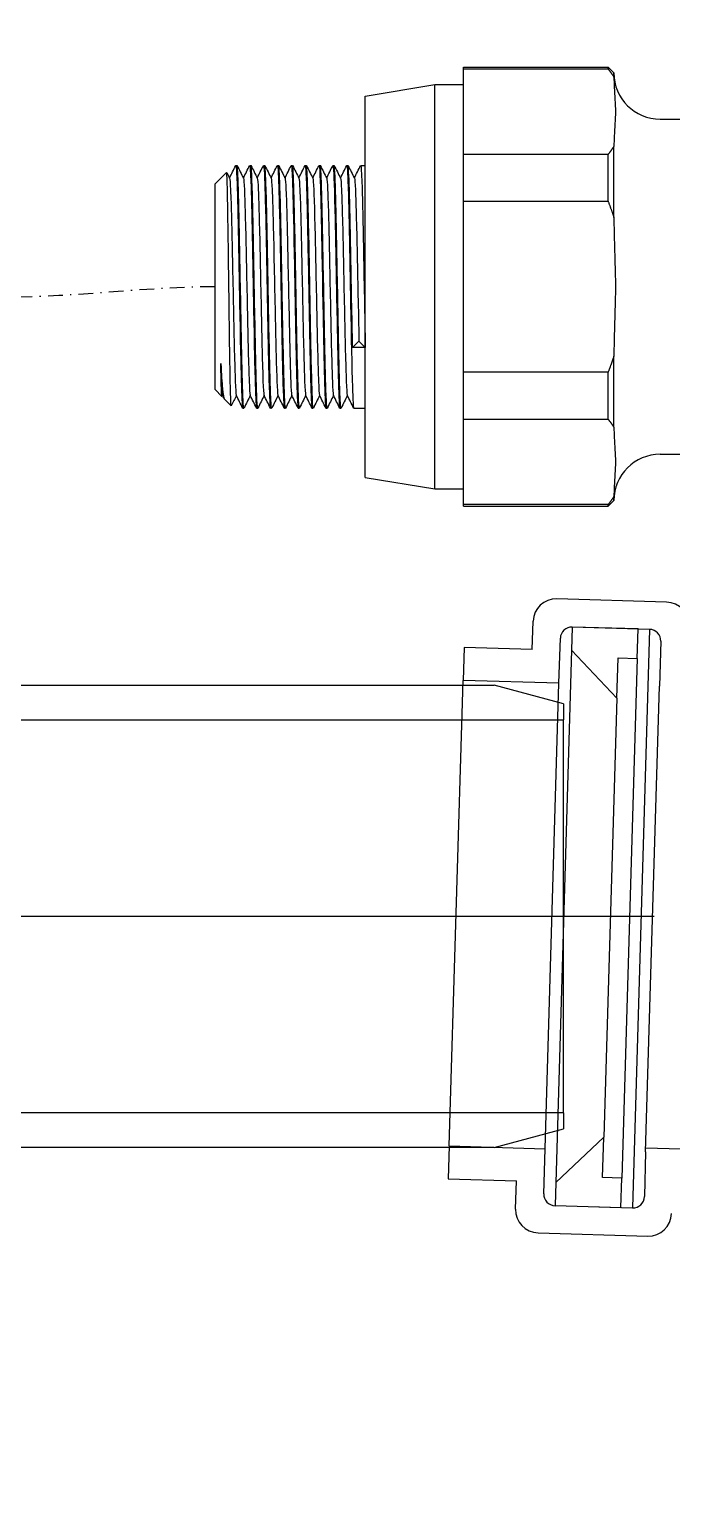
# Model space of a CAD drawing. Header units: millimetres. Extents: x 1656 to 13639, y -9236 to 5710.
# Drawn here: x 3517.6 to 3573.2, y 1864.4 to 1991.5 of the extents above; entities that cross this region are included whole.
import ezdxf

# ---------------------------------------------------------------- set-up
doc = ezdxf.new("R2010")
doc.units = ezdxf.units.MM
doc.linetypes.add('DASHDOT', pattern=[25.4, 12.7, -6.35, 0, -6.35])
doc.layers.add('01 Черновое', color=254, linetype='Continuous')

msp = doc.modelspace()

# ---------------------------------------------------------------- hatches: boundary and pattern name
at = {"layer": '01 Черновое'}
h = msp.add_hatch(dxfattribs=at)
h.set_pattern_fill('ANSI36', color=256, scale=10)
h.set_pattern_definition([(45, (0, -8355.456), (16.83798, 61.73926), [79.375, -15.875, 0, -15.875])])
edge = h.paths.add_edge_path()
edge.add_spline(control_points=[(3002.68, 2460.11), (2986.07, 2461.13), (2946.45, 2459.98), (2919.77, 2489.61), (2904.62, 2506.43)], knot_values=[86.525516, 86.525516, 86.525516, 86.525516, 135.316812, 199.377856, 199.377856, 199.377856, 199.377856], degree=3, periodic=0)
edge.add_spline(control_points=[(2904.62, 2506.43), (2940.7, 2291.99), (2989.33, 2002.9), (2880.48, 1661.37), (2924.5, 1536.72), (2943.1, 1484.06)], knot_values=[0, 0, 0, 0, 643.053043, 866.933826, 1030.723237, 1030.723237, 1030.723237, 1030.723237], degree=3, periodic=0)
edge.add_spline(control_points=[(2943.1, 1484.06), (3125.3, 1506.76), (3433.1, 1545.1), (3804.5, 1469.78), (3992.24, 1498.27), (4055.24, 1509.3)], knot_values=[0, 0, 0, 0, 547.61616, 925.111178, 1115.896728, 1115.896728, 1115.896728, 1115.896728], degree=3, periodic=0)
edge.add_spline(control_points=[(4055.24, 1509.3), (4057.4, 1522.17), (4059.57, 1535.05), (4061.74, 1547.93), (4061.74, 1547.93), (4061.74, 1547.93), (4061.74, 1547.93)], knot_values=[667.946114, 667.946114, 667.946114, 667.946114, 706.968447, 706.968447, 706.968447, 706.971819, 706.971819, 706.971819, 706.971819], degree=3, periodic=0)
edge.add_line((4061.74, 1547.93), (3002.68, 1547.93))
edge.add_line((3002.68, 1547.93), (3002.68, 2460.11))

# ---------------------------------------------------------------- linework, layer by layer
for p, q in [((3555.18, 1988.11), (3555.18, 1988.26)), ((3555.18, 1988.26), (3567.68, 1988.26)), ((3555.18, 1988.11), (3567.68, 1988.11)), ((3555.18, 1984.41), (3555.18, 1988.11)), ((3567.68, 1988.11), (3567.68, 1988.26)), ((3568.18, 1987.76), (3567.68, 1988.26)), ((3568.18, 1987.41), (3568.18, 1987.76)), ((3546.68, 1985.76), (3552.68, 1986.76)), ((3552.68, 1951.76), (3552.68, 1986.76)), ((3552.68, 1986.76), (3555.18, 1986.76)), ((3546.68, 1952.76), (3546.68, 1985.76)), ((3555.18, 1980.71), (3555.18, 1984.41)), ((3572.18, 1983.76), (3581.68, 1983.76)), ((3568.18, 1975.26), (3568.18, 1981.41)), ((3567.68, 1980.71), (3555.18, 1980.71)), ((3555.18, 1976.66), (3555.18, 1980.71)), ((3567.68, 1976.66), (3567.68, 1980.71)), ((3533.68, 1978.16), (3534.68, 1979.16)), ((3535.48, 1979.76), (3535.58, 1979.76)), ((3536.68, 1979.76), (3536.78, 1979.76)), ((3537.88, 1979.76), (3537.98, 1979.76)), ((3539.08, 1979.76), (3539.18, 1979.76)), ((3540.28, 1979.76), (3540.38, 1979.76)), ((3541.48, 1979.76), (3541.58, 1979.76)), ((3542.68, 1979.76), (3542.78, 1979.76)), ((3543.88, 1979.76), (3543.98, 1979.76)), ((3545.08, 1979.76), (3545.18, 1979.76)), ((3546.28, 1979.76), (3546.68, 1979.76)), ((3533.68, 1960.36), (3533.68, 1978.16)), ((3555.18, 1976.66), (3567.68, 1976.66)), ((3555.18, 1969.26), (3555.18, 1976.66)), ((3555.18, 1961.86), (3555.18, 1969.26)), ((3545.58, 1964.01), (3546.13, 1964.56)), ((3546.68, 1964.01), (3545.58, 1964.01)), ((3546.13, 1964.56), (3546.68, 1964.01)), ((3568.18, 1957.1), (3568.18, 1963.26)), ((3567.68, 1961.86), (3555.18, 1961.86)), ((3555.18, 1957.8), (3555.18, 1961.86)), ((3567.68, 1957.8), (3567.68, 1961.86)), ((3533.68, 1960.36), (3534.28, 1959.76)), ((3534.33, 1959.85), (3534.29, 1959.76)), ((3534.48, 1959.56), (3535.08, 1958.96)), ((3536.08, 1958.76), (3536.18, 1958.76)), ((3537.28, 1958.76), (3537.38, 1958.76)), ((3538.48, 1958.76), (3538.58, 1958.76)), ((3539.68, 1958.76), (3539.78, 1958.76)), ((3540.88, 1958.76), (3540.98, 1958.76)), ((3542.08, 1958.76), (3542.18, 1958.76)), ((3543.28, 1958.76), (3543.38, 1958.76)), ((3544.48, 1958.76), (3544.58, 1958.76)), ((3545.68, 1958.76), (3546.68, 1958.76)), ((3555.18, 1957.8), (3567.68, 1957.8)), ((3555.18, 1954.1), (3555.18, 1957.8)), ((3572.18, 1954.76), (3581.68, 1954.76)), ((3555.18, 1950.4), (3555.18, 1954.1)), ((3546.68, 1952.76), (3552.68, 1951.76)), ((3552.68, 1951.76), (3555.18, 1951.76)), ((3568.18, 1950.76), (3567.68, 1950.26)), ((3568.18, 1950.76), (3568.18, 1951.1)), ((3567.68, 1950.4), (3555.18, 1950.4)), ((3555.18, 1950.26), (3555.18, 1950.4)), ((3555.18, 1950.26), (3567.68, 1950.26)), ((3567.68, 1950.26), (3567.68, 1950.4)), ((3572.74, 1941.97), (3563.25, 1942.25)), ((3572.74, 1941.97), (3563.25, 1942.25)), ((3561.12, 1937.86), (3561.19, 1940.31)), ((3561.12, 1937.86), (3561.19, 1940.31)), ((3564.58, 1939.81), (3564.52, 1937.81)), ((3564.58, 1939.81), (3564.52, 1937.81)), ((3571.27, 1939.61), (3564.58, 1939.81)), ((3570.27, 1939.64), (3564.58, 1939.81)), ((3571.27, 1939.61), (3564.58, 1939.81)), ((3570.27, 1939.64), (3564.58, 1939.81)), ((3571.27, 1939.61), (3569.79, 1889.54)), ((3571.27, 1939.61), (3569.79, 1889.54)), ((3570.2, 1937.1), (3570.27, 1939.64)), ((3570.2, 1937.1), (3570.27, 1939.64)), ((3555.22, 1938.04), (3555.14, 1935.19)), ((3555.22, 1938.04), (3555.14, 1935.19)), ((3561.12, 1937.86), (3555.22, 1938.04)), ((3561.12, 1937.86), (3555.22, 1938.04)), ((3563.43, 1934.94), (3563.55, 1938.84)), ((3563.43, 1934.94), (3563.55, 1938.84)), ((3572.24, 1938.59), (3572.13, 1934.69)), ((3572.24, 1938.59), (3572.13, 1934.69)), ((3564.52, 1937.81), (3563.15, 1891.73)), ((3564.52, 1937.81), (3563.15, 1891.73)), ((3568.45, 1933.65), (3564.52, 1937.81)), ((3568.45, 1933.65), (3564.52, 1937.81)), ((3568.45, 1933.65), (3568.55, 1937.14)), ((3568.45, 1933.65), (3568.55, 1937.14)), ((3568.55, 1937.14), (3570.2, 1937.1)), ((3568.55, 1937.14), (3570.2, 1937.1)), ((3570.2, 1937.1), (3568.86, 1892.12)), ((3570.2, 1937.1), (3568.86, 1892.12)), ((3516.12, 1934.77), (3557.83, 1934.77)), ((3516.12, 1934.77), (3557.83, 1934.77)), ((3553.94, 1894.91), (3555.14, 1935.19)), ((3553.94, 1894.91), (3555.14, 1935.19)), ((3563.43, 1934.94), (3555.14, 1935.19)), ((3563.43, 1934.94), (3555.14, 1935.19)), ((3563.83, 1933.17), (3557.83, 1934.77)), ((3563.83, 1933.17), (3557.83, 1934.77)), ((3562.24, 1894.66), (3563.43, 1934.94)), ((3562.24, 1894.66), (3563.43, 1934.94)), ((3570.93, 1894.4), (3572.13, 1934.69)), ((3570.93, 1894.4), (3572.13, 1934.69)), ((3563.83, 1933.17), (3563.83, 1931.77)), ((3563.83, 1933.17), (3563.83, 1931.77)), ((3568.45, 1933.65), (3567.32, 1895.66)), ((3568.45, 1933.65), (3567.32, 1895.66)), ((3514.88, 1931.77), (3563.83, 1931.77)), ((3514.88, 1931.77), (3563.83, 1931.77)), ((3563.83, 1897.77), (3563.83, 1931.77)), ((3563.83, 1897.77), (3563.83, 1931.77)), ((3571.68, 1914.77), (3500.36, 1914.77)), ((3563.83, 1897.77), (3516.12, 1897.77)), ((3563.83, 1897.77), (3516.12, 1897.77)), ((3563.83, 1897.77), (3563.83, 1896.38)), ((3563.83, 1897.77), (3563.83, 1896.38)), ((3557.83, 1894.77), (3563.83, 1896.38)), ((3557.83, 1894.77), (3563.83, 1896.38)), ((3557.83, 1894.77), (3516.12, 1894.77)), ((3557.83, 1894.77), (3516.12, 1894.77)), ((3553.94, 1894.91), (3553.86, 1892.06)), ((3553.94, 1894.91), (3553.86, 1892.06)), ((3553.94, 1894.91), (3562.24, 1894.66)), ((3553.94, 1894.91), (3562.24, 1894.66)), ((3562.12, 1890.76), (3562.24, 1894.66)), ((3562.12, 1890.76), (3562.24, 1894.66)), ((3563.15, 1891.73), (3567.32, 1895.66)), ((3563.15, 1891.73), (3567.32, 1895.66)), ((3567.21, 1892.16), (3567.32, 1895.66)), ((3567.21, 1892.16), (3567.32, 1895.66)), ((3838.33, 1886.69), (3570.94, 1894.71)), ((3838.33, 1886.69), (3570.94, 1894.71)), ((3570.93, 1894.4), (3570.82, 1890.51)), ((3570.93, 1894.4), (3570.82, 1890.51)), ((3568.86, 1892.12), (3567.21, 1892.16)), ((3568.86, 1892.12), (3567.21, 1892.16)), ((3568.79, 1889.57), (3568.86, 1892.12)), ((3568.79, 1889.57), (3568.86, 1892.12)), ((3553.86, 1892.06), (3559.75, 1891.89)), ((3553.86, 1892.06), (3559.75, 1891.89)), ((3559.68, 1889.44), (3559.75, 1891.89)), ((3559.68, 1889.44), (3559.75, 1891.89)), ((3563.15, 1891.73), (3563.09, 1889.74)), ((3563.15, 1891.73), (3563.09, 1889.74)), ((3563.09, 1889.74), (3568.79, 1889.57)), ((3563.09, 1889.74), (3569.79, 1889.54)), ((3563.09, 1889.74), (3568.79, 1889.57)), ((3563.09, 1889.74), (3569.79, 1889.54)), ((3561.62, 1887.38), (3571.12, 1887.1)), ((3561.62, 1887.38), (3571.12, 1887.1))]:
    msp.add_line(p, q, dxfattribs=at)
for centre, radius, start, end in [((3572.18, 1987.76), 4, 180, 270), ((3572.18, 1950.76), 4, 90, 180), ((3563.19, 1940.25), 2, 88.3, 178.3), ((3563.19, 1940.25), 2, 88.3, 178.3), ((3572.68, 1939.97), 2, 358.3, 88.3), ((3572.68, 1939.97), 2, 358.3, 88.3), ((3564.55, 1938.81), 1, 88.3, 178.3), ((3564.55, 1938.81), 1, 88.3, 178.3), ((3571.24, 1938.61), 1, 358.3, 88.3), ((3571.24, 1938.61), 1, 358.3, 88.3), ((3563.12, 1890.73), 1, 178.3, 268.3), ((3563.12, 1890.73), 1, 178.3, 268.3), ((3569.82, 1890.54), 1, 268.3, 358.3), ((3569.82, 1890.54), 1, 268.3, 358.3), ((3561.68, 1889.38), 2, 178.3, 268.3), ((3561.68, 1889.38), 2, 178.3, 268.3), ((3571.17, 1889.1), 2, 268.3, 358.3), ((3571.17, 1889.1), 2, 268.3, 358.3)]:
    msp.add_arc(centre, radius, start, end, dxfattribs=at)
at = {"layer": '01 Черновое', "linetype": 'DASHDOT', "ltscale": 0.1, "start_tangent": (-1, 0), "end_tangent": (0, 1)}
msp.add_spline([(3533.68, 1969.26), (3507.79, 1969.26), (3492.5, 2034.64), (3500.12, 2131.04), (3505.69, 2234.54)], degree=3, dxfattribs=at)
at = {"layer": '01 Черновое'}
for points in [[(3567.68, 1988.11), (3567.96, 1987.76), (3568.18, 1987.41)], [(3568.18, 1981.41), (3567.96, 1981.07), (3567.68, 1980.71)], [(3567.68, 1976.66), (3567.96, 1975.95), (3568.18, 1975.26)], [(3568.18, 1963.26), (3567.96, 1962.57), (3567.68, 1961.86)], [(3567.68, 1957.8), (3567.96, 1957.45), (3568.18, 1957.1)], [(3568.18, 1951.1), (3567.96, 1950.76), (3567.68, 1950.4)]]:
    msp.add_rational_spline(points, [1, 1.00069694427, 1], degree=2, dxfattribs=at)
for points, knots in [([(3568.18, 1987.41), (3568.18, 1987.13), (3568.2, 1986.79), (3568.25, 1985.85), (3568.31, 1985.07), (3568.31, 1984.41), (3568.31, 1983.76), (3568.25, 1982.97), (3568.2, 1982.03), (3568.18, 1981.69), (3568.18, 1981.41)], [-0.562687, -0.562687, -0.562687, -0.562687, -0.393512, -0.393512, 0, 0, 0, 0.393512, 0.393512, 0.562687, 0.562687, 0.562687, 0.562687]), ([(3535.09, 1958.96), (3535.08, 1958.96), (3535.08, 1958.96), (3535.07, 1958.96), (3535.05, 1959.21), (3535.02, 1960.23), (3535, 1960.97), (3534.97, 1962.83), (3534.95, 1963.94), (3534.92, 1966.37), (3534.9, 1967.67), (3534.87, 1970.3), (3534.85, 1971.61), (3534.82, 1974.04), (3534.8, 1975.15), (3534.77, 1977.03), (3534.75, 1977.78), (3534.72, 1978.83), (3534.7, 1979.12), (3534.68, 1979.16), (3534.68, 1979.16), (3534.68, 1979.16)], [1.601128, 1.601128, 1.601128, 1.601128, 1.625689, 1.625689, 2.027372, 2.027372, 2.427158, 2.427158, 2.825048, 2.825048, 3.221042, 3.221042, 3.615138, 3.615138, 4.007338, 4.007338, 4.39764, 4.39764, 4.786045, 4.786045, 4.82548, 4.82548, 4.82548, 4.82548]), ([(3534.94, 1978.65), (3534.97, 1978.59), (3534.99, 1978.25), (3535.02, 1977.64), (3535.05, 1977.03), (3535.08, 1976.17), (3535.1, 1975.12), (3535.13, 1974.07), (3535.16, 1972.84), (3535.18, 1971.54), (3535.21, 1970.19), (3535.24, 1968.77), (3535.27, 1967.4), (3535.3, 1966.09), (3535.32, 1964.83), (3535.35, 1963.74), (3535.38, 1962.66), (3535.41, 1961.74), (3535.43, 1961.08), (3535.46, 1960.42), (3535.49, 1960.01), (3535.51, 1959.89), (3535.52, 1959.88), (3535.52, 1959.87), (3535.52, 1959.86)], [9.465391, 9.465391, 9.465391, 9.465391, 9.894055, 9.894055, 9.894055, 10.322308, 10.322308, 10.322308, 10.750215, 10.750215, 10.750215, 11.194101, 11.194101, 11.194101, 11.622383, 11.622383, 11.622383, 12.050023, 12.050023, 12.050023, 12.477723, 12.477723, 12.477723, 12.525758, 12.525758, 12.525758, 12.525758]), ([(3535.47, 1979.75), (3535.5, 1979.8), (3535.53, 1979.55), (3535.55, 1979.01), (3535.58, 1978.46), (3535.61, 1977.64), (3535.63, 1976.59), (3535.66, 1975.55), (3535.69, 1974.29), (3535.71, 1972.93), (3535.74, 1971.56), (3535.77, 1970.09), (3535.79, 1968.64), (3535.82, 1967.18), (3535.85, 1965.74), (3535.87, 1964.45), (3535.9, 1963.15), (3535.92, 1962), (3535.95, 1961.08), (3535.98, 1960.17), (3536, 1959.49), (3536.03, 1959.12), (3536.05, 1958.88), (3536.06, 1958.76), (3536.08, 1958.76)], [9.388416, 9.388416, 9.388416, 9.388416, 9.805502, 9.805502, 9.805502, 10.222184, 10.222184, 10.222184, 10.638519, 10.638519, 10.638519, 11.054563, 11.054563, 11.054563, 11.471494, 11.471494, 11.471494, 11.887714, 11.887714, 11.887714, 12.304354, 12.304354, 12.304354, 12.566371, 12.566371, 12.566371, 12.566371]), ([(3536.19, 1958.76), (3536.16, 1958.71), (3536.13, 1958.97), (3536.11, 1959.51), (3536.08, 1960.05), (3536.06, 1960.88), (3536.03, 1961.92), (3536, 1962.96), (3535.98, 1964.22), (3535.95, 1965.59), (3535.92, 1966.95), (3535.9, 1968.42), (3535.87, 1969.88), (3535.84, 1971.33), (3535.82, 1972.77), (3535.79, 1974.07), (3535.76, 1975.36), (3535.74, 1976.52), (3535.71, 1977.43), (3535.68, 1978.35), (3535.66, 1979.02), (3535.63, 1979.4), (3535.61, 1979.64), (3535.6, 1979.76), (3535.58, 1979.76)], [-18.885918, -18.885918, -18.885918, -18.885918, -18.468832, -18.468832, -18.468832, -18.05215, -18.05215, -18.05215, -17.635815, -17.635815, -17.635815, -17.21977, -17.21977, -17.21977, -16.80284, -16.80284, -16.80284, -16.38662, -16.38662, -16.38662, -15.96998, -15.96998, -15.96998, -15.707963, -15.707963, -15.707963, -15.707963]), ([(3536.14, 1978.65), (3536.17, 1978.59), (3536.19, 1978.25), (3536.22, 1977.64), (3536.25, 1977.03), (3536.28, 1976.17), (3536.3, 1975.12), (3536.33, 1974.07), (3536.36, 1972.84), (3536.38, 1971.54), (3536.41, 1970.19), (3536.44, 1968.77), (3536.47, 1967.4), (3536.5, 1966.09), (3536.52, 1964.83), (3536.55, 1963.74), (3536.58, 1962.66), (3536.61, 1961.74), (3536.63, 1961.08), (3536.66, 1960.42), (3536.69, 1960.01), (3536.71, 1959.89), (3536.72, 1959.88), (3536.72, 1959.87), (3536.72, 1959.86)], [15.748576, 15.748576, 15.748576, 15.748576, 16.17724, 16.17724, 16.17724, 16.605494, 16.605494, 16.605494, 17.0334, 17.0334, 17.0334, 17.477286, 17.477286, 17.477286, 17.905568, 17.905568, 17.905568, 18.333208, 18.333208, 18.333208, 18.760908, 18.760908, 18.760908, 18.808943, 18.808943, 18.808943, 18.808943]), ([(3536.67, 1979.75), (3536.7, 1979.8), (3536.73, 1979.55), (3536.75, 1979.01), (3536.78, 1978.46), (3536.81, 1977.64), (3536.83, 1976.59), (3536.86, 1975.55), (3536.89, 1974.29), (3536.91, 1972.93), (3536.94, 1971.56), (3536.97, 1970.09), (3536.99, 1968.64), (3537.02, 1967.18), (3537.05, 1965.74), (3537.07, 1964.45), (3537.1, 1963.15), (3537.12, 1962), (3537.15, 1961.08), (3537.18, 1960.17), (3537.2, 1959.49), (3537.23, 1959.12), (3537.25, 1958.88), (3537.26, 1958.76), (3537.28, 1958.76)], [15.671601, 15.671601, 15.671601, 15.671601, 16.088688, 16.088688, 16.088688, 16.505369, 16.505369, 16.505369, 16.921704, 16.921704, 16.921704, 17.337749, 17.337749, 17.337749, 17.754679, 17.754679, 17.754679, 18.170899, 18.170899, 18.170899, 18.58754, 18.58754, 18.58754, 18.849556, 18.849556, 18.849556, 18.849556]), ([(3537.39, 1958.76), (3537.36, 1958.71), (3537.33, 1958.97), (3537.31, 1959.51), (3537.28, 1960.05), (3537.26, 1960.88), (3537.23, 1961.92), (3537.2, 1962.96), (3537.18, 1964.22), (3537.15, 1965.59), (3537.12, 1966.95), (3537.1, 1968.42), (3537.07, 1969.88), (3537.04, 1971.33), (3537.02, 1972.77), (3536.99, 1974.07), (3536.96, 1975.36), (3536.94, 1976.52), (3536.91, 1977.43), (3536.88, 1978.35), (3536.86, 1979.02), (3536.83, 1979.4), (3536.81, 1979.64), (3536.8, 1979.76), (3536.78, 1979.76)], [-25.169103, -25.169103, -25.169103, -25.169103, -24.752017, -24.752017, -24.752017, -24.335335, -24.335335, -24.335335, -23.919001, -23.919001, -23.919001, -23.502956, -23.502956, -23.502956, -23.086026, -23.086026, -23.086026, -22.669805, -22.669805, -22.669805, -22.253165, -22.253165, -22.253165, -21.991149, -21.991149, -21.991149, -21.991149]), ([(3537.34, 1978.65), (3537.37, 1978.59), (3537.39, 1978.25), (3537.42, 1977.64), (3537.45, 1977.03), (3537.48, 1976.17), (3537.5, 1975.12), (3537.53, 1974.07), (3537.56, 1972.84), (3537.58, 1971.54), (3537.61, 1970.19), (3537.64, 1968.77), (3537.67, 1967.4), (3537.7, 1966.09), (3537.72, 1964.83), (3537.75, 1963.74), (3537.78, 1962.66), (3537.81, 1961.74), (3537.83, 1961.08), (3537.86, 1960.42), (3537.89, 1960.01), (3537.91, 1959.89), (3537.92, 1959.88), (3537.92, 1959.87), (3537.92, 1959.86)], [22.031762, 22.031762, 22.031762, 22.031762, 22.460425, 22.460425, 22.460425, 22.888679, 22.888679, 22.888679, 23.316586, 23.316586, 23.316586, 23.760471, 23.760471, 23.760471, 24.188753, 24.188753, 24.188753, 24.616393, 24.616393, 24.616393, 25.044093, 25.044093, 25.044093, 25.092128, 25.092128, 25.092128, 25.092128]), ([(3537.87, 1979.75), (3537.9, 1979.8), (3537.93, 1979.55), (3537.95, 1979.01), (3537.98, 1978.46), (3538.01, 1977.64), (3538.03, 1976.59), (3538.06, 1975.55), (3538.09, 1974.29), (3538.11, 1972.93), (3538.14, 1971.56), (3538.17, 1970.09), (3538.19, 1968.64), (3538.22, 1967.18), (3538.25, 1965.74), (3538.27, 1964.45), (3538.3, 1963.15), (3538.32, 1962), (3538.35, 1961.08), (3538.38, 1960.17), (3538.4, 1959.49), (3538.43, 1959.12), (3538.45, 1958.88), (3538.46, 1958.76), (3538.48, 1958.76)], [21.954786, 21.954786, 21.954786, 21.954786, 22.371873, 22.371873, 22.371873, 22.788555, 22.788555, 22.788555, 23.204889, 23.204889, 23.204889, 23.620934, 23.620934, 23.620934, 24.037864, 24.037864, 24.037864, 24.454085, 24.454085, 24.454085, 24.870725, 24.870725, 24.870725, 25.132741, 25.132741, 25.132741, 25.132741]), ([(3538.59, 1958.76), (3538.56, 1958.71), (3538.53, 1958.97), (3538.51, 1959.51), (3538.48, 1960.05), (3538.46, 1960.88), (3538.43, 1961.92), (3538.4, 1962.96), (3538.38, 1964.22), (3538.35, 1965.59), (3538.32, 1966.95), (3538.3, 1968.42), (3538.27, 1969.88), (3538.24, 1971.33), (3538.22, 1972.77), (3538.19, 1974.07), (3538.16, 1975.36), (3538.14, 1976.52), (3538.11, 1977.43), (3538.08, 1978.35), (3538.06, 1979.02), (3538.03, 1979.4), (3538.01, 1979.64), (3538, 1979.76), (3537.98, 1979.76)], [-31.452289, -31.452289, -31.452289, -31.452289, -31.035202, -31.035202, -31.035202, -30.61852, -30.61852, -30.61852, -30.202186, -30.202186, -30.202186, -29.786141, -29.786141, -29.786141, -29.369211, -29.369211, -29.369211, -28.952991, -28.952991, -28.952991, -28.53635, -28.53635, -28.53635, -28.274334, -28.274334, -28.274334, -28.274334]), ([(3538.54, 1978.65), (3538.57, 1978.59), (3538.59, 1978.25), (3538.62, 1977.64), (3538.65, 1977.03), (3538.68, 1976.17), (3538.7, 1975.12), (3538.73, 1974.07), (3538.76, 1972.84), (3538.78, 1971.54), (3538.81, 1970.19), (3538.84, 1968.77), (3538.87, 1967.4), (3538.9, 1966.09), (3538.92, 1964.83), (3538.95, 1963.74), (3538.98, 1962.66), (3539.01, 1961.74), (3539.03, 1961.08), (3539.06, 1960.42), (3539.09, 1960.01), (3539.11, 1959.89), (3539.12, 1959.88), (3539.12, 1959.87), (3539.12, 1959.86)], [28.314947, 28.314947, 28.314947, 28.314947, 28.743611, 28.743611, 28.743611, 29.171864, 29.171864, 29.171864, 29.599771, 29.599771, 29.599771, 30.043657, 30.043657, 30.043657, 30.471938, 30.471938, 30.471938, 30.899579, 30.899579, 30.899579, 31.327279, 31.327279, 31.327279, 31.375314, 31.375314, 31.375314, 31.375314]), ([(3539.07, 1979.75), (3539.1, 1979.8), (3539.13, 1979.55), (3539.15, 1979.01), (3539.18, 1978.46), (3539.21, 1977.64), (3539.23, 1976.59), (3539.26, 1975.55), (3539.29, 1974.29), (3539.31, 1972.93), (3539.34, 1971.56), (3539.37, 1970.09), (3539.39, 1968.64), (3539.42, 1967.18), (3539.45, 1965.74), (3539.47, 1964.45), (3539.5, 1963.15), (3539.52, 1962), (3539.55, 1961.08), (3539.58, 1960.17), (3539.6, 1959.49), (3539.63, 1959.12), (3539.65, 1958.88), (3539.66, 1958.76), (3539.68, 1958.76)], [28.237972, 28.237972, 28.237972, 28.237972, 28.655058, 28.655058, 28.655058, 29.07174, 29.07174, 29.07174, 29.488075, 29.488075, 29.488075, 29.904119, 29.904119, 29.904119, 30.321049, 30.321049, 30.321049, 30.73727, 30.73727, 30.73727, 31.15391, 31.15391, 31.15391, 31.415927, 31.415927, 31.415927, 31.415927]), ([(3539.79, 1958.76), (3539.76, 1958.71), (3539.73, 1958.97), (3539.71, 1959.51), (3539.68, 1960.05), (3539.66, 1960.88), (3539.63, 1961.92), (3539.6, 1962.96), (3539.58, 1964.22), (3539.55, 1965.59), (3539.52, 1966.95), (3539.5, 1968.42), (3539.47, 1969.88), (3539.44, 1971.33), (3539.42, 1972.77), (3539.39, 1974.07), (3539.36, 1975.36), (3539.34, 1976.52), (3539.31, 1977.43), (3539.28, 1978.35), (3539.26, 1979.02), (3539.23, 1979.4), (3539.21, 1979.64), (3539.2, 1979.76), (3539.18, 1979.76)], [-37.735474, -37.735474, -37.735474, -37.735474, -37.318387, -37.318387, -37.318387, -36.901706, -36.901706, -36.901706, -36.485371, -36.485371, -36.485371, -36.069326, -36.069326, -36.069326, -35.652396, -35.652396, -35.652396, -35.236176, -35.236176, -35.236176, -34.819536, -34.819536, -34.819536, -34.557519, -34.557519, -34.557519, -34.557519]), ([(3539.74, 1978.65), (3539.77, 1978.59), (3539.79, 1978.25), (3539.82, 1977.64), (3539.85, 1977.03), (3539.88, 1976.17), (3539.9, 1975.12), (3539.93, 1974.07), (3539.96, 1972.84), (3539.98, 1971.54), (3540.01, 1970.19), (3540.04, 1968.77), (3540.07, 1967.4), (3540.1, 1966.09), (3540.12, 1964.83), (3540.15, 1963.74), (3540.18, 1962.66), (3540.21, 1961.74), (3540.23, 1961.08), (3540.26, 1960.42), (3540.29, 1960.01), (3540.31, 1959.89), (3540.32, 1959.88), (3540.32, 1959.87), (3540.32, 1959.86)], [34.598132, 34.598132, 34.598132, 34.598132, 35.026796, 35.026796, 35.026796, 35.45505, 35.45505, 35.45505, 35.882956, 35.882956, 35.882956, 36.326842, 36.326842, 36.326842, 36.755124, 36.755124, 36.755124, 37.182764, 37.182764, 37.182764, 37.610464, 37.610464, 37.610464, 37.658499, 37.658499, 37.658499, 37.658499]), ([(3540.27, 1979.75), (3540.3, 1979.8), (3540.33, 1979.55), (3540.35, 1979.01), (3540.38, 1978.46), (3540.41, 1977.64), (3540.43, 1976.59), (3540.46, 1975.55), (3540.49, 1974.29), (3540.51, 1972.93), (3540.54, 1971.56), (3540.57, 1970.09), (3540.59, 1968.64), (3540.62, 1967.18), (3540.65, 1965.74), (3540.67, 1964.45), (3540.7, 1963.15), (3540.72, 1962), (3540.75, 1961.08), (3540.78, 1960.17), (3540.8, 1959.49), (3540.83, 1959.12), (3540.85, 1958.88), (3540.86, 1958.76), (3540.88, 1958.76)], [34.521157, 34.521157, 34.521157, 34.521157, 34.938244, 34.938244, 34.938244, 35.354925, 35.354925, 35.354925, 35.77126, 35.77126, 35.77126, 36.187305, 36.187305, 36.187305, 36.604235, 36.604235, 36.604235, 37.020455, 37.020455, 37.020455, 37.437096, 37.437096, 37.437096, 37.699112, 37.699112, 37.699112, 37.699112]), ([(3540.99, 1958.76), (3540.96, 1958.71), (3540.93, 1958.97), (3540.91, 1959.51), (3540.88, 1960.05), (3540.86, 1960.88), (3540.83, 1961.92), (3540.8, 1962.96), (3540.78, 1964.22), (3540.75, 1965.59), (3540.72, 1966.95), (3540.7, 1968.42), (3540.67, 1969.88), (3540.64, 1971.33), (3540.62, 1972.77), (3540.59, 1974.07), (3540.56, 1975.36), (3540.54, 1976.52), (3540.51, 1977.43), (3540.48, 1978.35), (3540.46, 1979.02), (3540.43, 1979.4), (3540.41, 1979.64), (3540.4, 1979.76), (3540.38, 1979.76)], [-44.018659, -44.018659, -44.018659, -44.018659, -43.601573, -43.601573, -43.601573, -43.184891, -43.184891, -43.184891, -42.768556, -42.768556, -42.768556, -42.352512, -42.352512, -42.352512, -41.935582, -41.935582, -41.935582, -41.519361, -41.519361, -41.519361, -41.102721, -41.102721, -41.102721, -40.840704, -40.840704, -40.840704, -40.840704]), ([(3540.94, 1978.65), (3540.97, 1978.59), (3540.99, 1978.25), (3541.02, 1977.64), (3541.05, 1977.03), (3541.08, 1976.17), (3541.1, 1975.12), (3541.13, 1974.07), (3541.16, 1972.84), (3541.18, 1971.54), (3541.21, 1970.19), (3541.24, 1968.77), (3541.27, 1967.4), (3541.3, 1966.09), (3541.32, 1964.83), (3541.35, 1963.74), (3541.38, 1962.66), (3541.41, 1961.74), (3541.43, 1961.08), (3541.46, 1960.42), (3541.49, 1960.01), (3541.51, 1959.89), (3541.52, 1959.88), (3541.52, 1959.87), (3541.52, 1959.86)], [40.881317, 40.881317, 40.881317, 40.881317, 41.309981, 41.309981, 41.309981, 41.738235, 41.738235, 41.738235, 42.166142, 42.166142, 42.166142, 42.610027, 42.610027, 42.610027, 43.038309, 43.038309, 43.038309, 43.465949, 43.465949, 43.465949, 43.893649, 43.893649, 43.893649, 43.941684, 43.941684, 43.941684, 43.941684]), ([(3541.47, 1979.75), (3541.5, 1979.8), (3541.53, 1979.55), (3541.55, 1979.01), (3541.58, 1978.46), (3541.61, 1977.64), (3541.63, 1976.59), (3541.66, 1975.55), (3541.69, 1974.29), (3541.71, 1972.93), (3541.74, 1971.56), (3541.77, 1970.09), (3541.79, 1968.64), (3541.82, 1967.18), (3541.85, 1965.74), (3541.87, 1964.45), (3541.9, 1963.15), (3541.92, 1962), (3541.95, 1961.08), (3541.98, 1960.17), (3542, 1959.49), (3542.03, 1959.12), (3542.05, 1958.88), (3542.06, 1958.76), (3542.08, 1958.76)], [40.804342, 40.804342, 40.804342, 40.804342, 41.221429, 41.221429, 41.221429, 41.638111, 41.638111, 41.638111, 42.054445, 42.054445, 42.054445, 42.47049, 42.47049, 42.47049, 42.88742, 42.88742, 42.88742, 43.30364, 43.30364, 43.30364, 43.720281, 43.720281, 43.720281, 43.982297, 43.982297, 43.982297, 43.982297]), ([(3542.19, 1958.76), (3542.16, 1958.71), (3542.13, 1958.97), (3542.11, 1959.51), (3542.08, 1960.05), (3542.06, 1960.88), (3542.03, 1961.92), (3542, 1962.96), (3541.98, 1964.22), (3541.95, 1965.59), (3541.92, 1966.95), (3541.9, 1968.42), (3541.87, 1969.88), (3541.84, 1971.33), (3541.82, 1972.77), (3541.79, 1974.07), (3541.76, 1975.36), (3541.74, 1976.52), (3541.71, 1977.43), (3541.68, 1978.35), (3541.66, 1979.02), (3541.63, 1979.4), (3541.61, 1979.64), (3541.6, 1979.76), (3541.58, 1979.76)], [-50.301845, -50.301845, -50.301845, -50.301845, -49.884758, -49.884758, -49.884758, -49.468076, -49.468076, -49.468076, -49.051742, -49.051742, -49.051742, -48.635697, -48.635697, -48.635697, -48.218767, -48.218767, -48.218767, -47.802546, -47.802546, -47.802546, -47.385906, -47.385906, -47.385906, -47.12389, -47.12389, -47.12389, -47.12389]), ([(3542.14, 1978.65), (3542.17, 1978.59), (3542.19, 1978.25), (3542.22, 1977.64), (3542.25, 1977.03), (3542.28, 1976.17), (3542.3, 1975.12), (3542.33, 1974.07), (3542.36, 1972.84), (3542.38, 1971.54), (3542.41, 1970.19), (3542.44, 1968.77), (3542.47, 1967.4), (3542.5, 1966.09), (3542.52, 1964.83), (3542.55, 1963.74), (3542.58, 1962.66), (3542.61, 1961.74), (3542.63, 1961.08), (3542.66, 1960.42), (3542.69, 1960.01), (3542.71, 1959.89), (3542.72, 1959.88), (3542.72, 1959.87), (3542.72, 1959.86)], [47.164503, 47.164503, 47.164503, 47.164503, 47.593166, 47.593166, 47.593166, 48.02142, 48.02142, 48.02142, 48.449327, 48.449327, 48.449327, 48.893213, 48.893213, 48.893213, 49.321494, 49.321494, 49.321494, 49.749135, 49.749135, 49.749135, 50.176835, 50.176835, 50.176835, 50.224869, 50.224869, 50.224869, 50.224869]), ([(3542.67, 1979.75), (3542.7, 1979.8), (3542.73, 1979.55), (3542.75, 1979.01), (3542.78, 1978.46), (3542.81, 1977.64), (3542.83, 1976.59), (3542.86, 1975.55), (3542.89, 1974.29), (3542.91, 1972.93), (3542.94, 1971.56), (3542.97, 1970.09), (3542.99, 1968.64), (3543.02, 1967.18), (3543.05, 1965.74), (3543.07, 1964.45), (3543.1, 1963.15), (3543.12, 1962), (3543.15, 1961.08), (3543.18, 1960.17), (3543.2, 1959.49), (3543.23, 1959.12), (3543.25, 1958.88), (3543.26, 1958.76), (3543.28, 1958.76)], [47.087528, 47.087528, 47.087528, 47.087528, 47.504614, 47.504614, 47.504614, 47.921296, 47.921296, 47.921296, 48.33763, 48.33763, 48.33763, 48.753675, 48.753675, 48.753675, 49.170605, 49.170605, 49.170605, 49.586826, 49.586826, 49.586826, 50.003466, 50.003466, 50.003466, 50.265482, 50.265482, 50.265482, 50.265482]), ([(3543.39, 1958.76), (3543.36, 1958.71), (3543.33, 1958.97), (3543.31, 1959.51), (3543.28, 1960.05), (3543.26, 1960.88), (3543.23, 1961.92), (3543.2, 1962.96), (3543.18, 1964.22), (3543.15, 1965.59), (3543.12, 1966.95), (3543.1, 1968.42), (3543.07, 1969.88), (3543.04, 1971.33), (3543.02, 1972.77), (3542.99, 1974.07), (3542.96, 1975.36), (3542.94, 1976.52), (3542.91, 1977.43), (3542.88, 1978.35), (3542.86, 1979.02), (3542.83, 1979.4), (3542.81, 1979.64), (3542.8, 1979.76), (3542.78, 1979.76)], [-56.58503, -56.58503, -56.58503, -56.58503, -56.167943, -56.167943, -56.167943, -55.751262, -55.751262, -55.751262, -55.334927, -55.334927, -55.334927, -54.918882, -54.918882, -54.918882, -54.501952, -54.501952, -54.501952, -54.085732, -54.085732, -54.085732, -53.669091, -53.669091, -53.669091, -53.407075, -53.407075, -53.407075, -53.407075]), ([(3543.34, 1978.65), (3543.37, 1978.59), (3543.39, 1978.25), (3543.42, 1977.64), (3543.45, 1977.03), (3543.48, 1976.17), (3543.5, 1975.12), (3543.53, 1974.07), (3543.56, 1972.84), (3543.58, 1971.54), (3543.61, 1970.19), (3543.64, 1968.77), (3543.67, 1967.4), (3543.7, 1966.09), (3543.72, 1964.83), (3543.75, 1963.74), (3543.78, 1962.66), (3543.81, 1961.74), (3543.83, 1961.08), (3543.86, 1960.42), (3543.89, 1960.01), (3543.91, 1959.89), (3543.92, 1959.88), (3543.92, 1959.87), (3543.92, 1959.86)], [53.447688, 53.447688, 53.447688, 53.447688, 53.876352, 53.876352, 53.876352, 54.304606, 54.304606, 54.304606, 54.732512, 54.732512, 54.732512, 55.176398, 55.176398, 55.176398, 55.60468, 55.60468, 55.60468, 56.03232, 56.03232, 56.03232, 56.46002, 56.46002, 56.46002, 56.508055, 56.508055, 56.508055, 56.508055]), ([(3543.87, 1979.75), (3543.9, 1979.8), (3543.93, 1979.55), (3543.95, 1979.01), (3543.98, 1978.46), (3544.01, 1977.64), (3544.03, 1976.59), (3544.06, 1975.55), (3544.09, 1974.29), (3544.11, 1972.93), (3544.14, 1971.56), (3544.17, 1970.09), (3544.19, 1968.64), (3544.22, 1967.18), (3544.25, 1965.74), (3544.27, 1964.45), (3544.3, 1963.15), (3544.32, 1962), (3544.35, 1961.08), (3544.38, 1960.17), (3544.4, 1959.49), (3544.43, 1959.12), (3544.45, 1958.88), (3544.46, 1958.76), (3544.48, 1958.76)], [53.370713, 53.370713, 53.370713, 53.370713, 53.7878, 53.7878, 53.7878, 54.204481, 54.204481, 54.204481, 54.620816, 54.620816, 54.620816, 55.036861, 55.036861, 55.036861, 55.453791, 55.453791, 55.453791, 55.870011, 55.870011, 55.870011, 56.286651, 56.286651, 56.286651, 56.548668, 56.548668, 56.548668, 56.548668]), ([(3544.59, 1958.76), (3544.56, 1958.71), (3544.53, 1958.97), (3544.51, 1959.51), (3544.48, 1960.05), (3544.46, 1960.88), (3544.43, 1961.92), (3544.4, 1962.96), (3544.38, 1964.22), (3544.35, 1965.59), (3544.32, 1966.95), (3544.3, 1968.42), (3544.27, 1969.88), (3544.24, 1971.33), (3544.22, 1972.77), (3544.19, 1974.07), (3544.16, 1975.36), (3544.14, 1976.52), (3544.11, 1977.43), (3544.08, 1978.35), (3544.06, 1979.02), (3544.03, 1979.4), (3544.01, 1979.64), (3544, 1979.76), (3543.98, 1979.76)], [-62.868215, -62.868215, -62.868215, -62.868215, -62.451129, -62.451129, -62.451129, -62.034447, -62.034447, -62.034447, -61.618112, -61.618112, -61.618112, -61.202068, -61.202068, -61.202068, -60.785138, -60.785138, -60.785138, -60.368917, -60.368917, -60.368917, -59.952277, -59.952277, -59.952277, -59.69026, -59.69026, -59.69026, -59.69026]), ([(3544.54, 1978.65), (3544.57, 1978.59), (3544.59, 1978.25), (3544.62, 1977.64), (3544.65, 1977.03), (3544.68, 1976.17), (3544.7, 1975.12), (3544.73, 1974.07), (3544.76, 1972.84), (3544.78, 1971.54), (3544.81, 1970.19), (3544.84, 1968.77), (3544.87, 1967.4), (3544.9, 1966.09), (3544.92, 1964.83), (3544.95, 1963.74), (3544.98, 1962.66), (3545.01, 1961.74), (3545.03, 1961.08), (3545.06, 1960.42), (3545.09, 1960.01), (3545.11, 1959.89), (3545.12, 1959.88), (3545.12, 1959.87), (3545.12, 1959.86)], [59.730873, 59.730873, 59.730873, 59.730873, 60.159537, 60.159537, 60.159537, 60.587791, 60.587791, 60.587791, 61.015697, 61.015697, 61.015697, 61.459583, 61.459583, 61.459583, 61.887865, 61.887865, 61.887865, 62.315505, 62.315505, 62.315505, 62.743205, 62.743205, 62.743205, 62.79124, 62.79124, 62.79124, 62.79124]), ([(3545.07, 1979.75), (3545.1, 1979.8), (3545.13, 1979.55), (3545.15, 1979.01), (3545.18, 1978.46), (3545.21, 1977.64), (3545.23, 1976.59), (3545.26, 1975.55), (3545.29, 1974.29), (3545.31, 1972.93), (3545.34, 1971.56), (3545.37, 1970.09), (3545.39, 1968.64), (3545.42, 1967.18), (3545.45, 1965.74), (3545.47, 1964.45), (3545.5, 1963.15), (3545.52, 1962), (3545.55, 1961.08), (3545.58, 1960.17), (3545.6, 1959.49), (3545.63, 1959.12), (3545.65, 1958.88), (3545.66, 1958.76), (3545.68, 1958.76)], [59.653898, 59.653898, 59.653898, 59.653898, 60.070985, 60.070985, 60.070985, 60.487667, 60.487667, 60.487667, 60.904001, 60.904001, 60.904001, 61.320046, 61.320046, 61.320046, 61.736976, 61.736976, 61.736976, 62.153196, 62.153196, 62.153196, 62.569837, 62.569837, 62.569837, 62.831853, 62.831853, 62.831853, 62.831853]), ([(3545.58, 1964.01), (3545.55, 1965.27), (3545.53, 1966.68), (3545.5, 1968.13), (3545.47, 1969.59), (3545.45, 1971.08), (3545.42, 1972.48), (3545.39, 1973.87), (3545.37, 1975.16), (3545.34, 1976.25), (3545.32, 1977.35), (3545.29, 1978.24), (3545.26, 1978.84), (3545.23, 1979.44), (3545.21, 1979.76), (3545.18, 1979.76)], [-68.067841, -68.067841, -68.067841, -68.067841, -67.651687, -67.651687, -67.651687, -67.232127, -67.232127, -67.232127, -66.815655, -66.815655, -66.815655, -66.39455, -66.39455, -66.39455, -65.973446, -65.973446, -65.973446, -65.973446]), ([(3545.74, 1978.65), (3545.77, 1978.59), (3545.79, 1978.25), (3545.82, 1977.64), (3545.85, 1977.04), (3545.88, 1976.17), (3545.9, 1975.12), (3545.93, 1974.07), (3545.96, 1972.84), (3545.98, 1971.54), (3546.01, 1970.24), (3546.04, 1968.87), (3546.07, 1967.54), (3546.09, 1966.5), (3546.11, 1965.48), (3546.13, 1964.56)], [66.014059, 66.014059, 66.014059, 66.014059, 66.441859, 66.441859, 66.441859, 66.870726, 66.870726, 66.870726, 67.298779, 67.298779, 67.298779, 67.727459, 67.727459, 67.727459, 68.067841, 68.067841, 68.067841, 68.067841]), ([(3546.27, 1979.75), (3546.3, 1979.8), (3546.33, 1979.55), (3546.35, 1979.01), (3546.38, 1978.45), (3546.41, 1977.59), (3546.44, 1976.51), (3546.46, 1975.45), (3546.49, 1974.19), (3546.52, 1972.82), (3546.54, 1971.38), (3546.57, 1969.84), (3546.6, 1968.32), (3546.63, 1966.81), (3546.65, 1965.32), (3546.68, 1964.01)], [65.937083, 65.937083, 65.937083, 65.937083, 66.353262, 66.353262, 66.353262, 66.781907, 66.781907, 66.781907, 67.198424, 67.198424, 67.198424, 67.633132, 67.633132, 67.633132, 68.067841, 68.067841, 68.067841, 68.067841]), ([(3568.18, 1975.26), (3568.18, 1974.69), (3568.2, 1974.02), (3568.25, 1972.14), (3568.31, 1970.57), (3568.31, 1969.26), (3568.31, 1967.95), (3568.25, 1966.37), (3568.2, 1964.5), (3568.18, 1963.82), (3568.18, 1963.26)], [-0.562687, -0.562687, -0.562687, -0.562687, -0.393512, -0.393512, 0, 0, 0, 0.393512, 0.393512, 0.562687, 0.562687, 0.562687, 0.562687]), ([(3534.29, 1959.76), (3534.27, 1959.73), (3534.26, 1959.91), (3534.23, 1960.53), (3534.22, 1960.85), (3534.2, 1961.63), (3534.19, 1962.09), (3534.18, 1962.61)], [7.8498177, 7.8498177, 7.8498177, 7.8498177, 8.1962713, 8.1962713, 8.4153263, 8.4153263, 8.6337043, 8.6337043, 8.6337043, 8.6337043]), ([(3534.18, 1962.61), (3534.21, 1961.66), (3534.24, 1960.92), (3534.26, 1960.45), (3534.28, 1960.1), (3534.3, 1959.9), (3534.32, 1959.86)], [5.4977871, 5.4977871, 5.4977871, 5.4977871, 5.9263683, 5.9263683, 5.9263683, 6.2425723, 6.2425723, 6.2425723, 6.2425723]), ([(3534.18, 1962.61), (3534.23, 1961.7), (3534.28, 1960.97), (3534.38, 1959.92), (3534.43, 1959.62), (3534.48, 1959.56), (3534.48, 1959.56), (3534.48, 1959.56)], [0, 0, 0, 0, 0.370359, 0.370359, 0.7463938, 0.7463938, 0.7533782, 0.7533782, 0.7533782, 0.7533782]), ([(3568.18, 1957.1), (3568.18, 1956.82), (3568.2, 1956.48), (3568.25, 1955.54), (3568.31, 1954.76), (3568.31, 1954.1), (3568.31, 1953.45), (3568.25, 1952.66), (3568.2, 1951.72), (3568.18, 1951.38), (3568.18, 1951.1)], [-0.562687, -0.562687, -0.562687, -0.562687, -0.393512, -0.393512, 0, 0, 0, 0.393512, 0.393512, 0.562687, 0.562687, 0.562687, 0.562687])]:
    msp.add_open_spline(points, degree=3, knots=knots, dxfattribs=at)
for points in [[(3534.69, 1979.15), (3534.77, 1978.99), (3534.85, 1978.82), (3534.94, 1978.65)], [(3534.93, 1978.66), (3535.11, 1979.03), (3535.29, 1979.39), (3535.47, 1979.75)], [(3535.59, 1979.75), (3535.77, 1979.38), (3535.96, 1979.02), (3536.14, 1978.65)], [(3536.13, 1978.66), (3536.31, 1979.03), (3536.49, 1979.39), (3536.67, 1979.75)], [(3536.79, 1979.75), (3536.97, 1979.38), (3537.16, 1979.02), (3537.34, 1978.65)], [(3537.33, 1978.66), (3537.51, 1979.03), (3537.69, 1979.39), (3537.87, 1979.75)], [(3537.99, 1979.75), (3538.17, 1979.38), (3538.36, 1979.02), (3538.54, 1978.65)], [(3538.53, 1978.66), (3538.71, 1979.03), (3538.89, 1979.39), (3539.07, 1979.75)], [(3539.19, 1979.75), (3539.37, 1979.38), (3539.56, 1979.02), (3539.74, 1978.65)], [(3539.73, 1978.66), (3539.91, 1979.03), (3540.09, 1979.39), (3540.27, 1979.75)], [(3540.39, 1979.75), (3540.57, 1979.38), (3540.76, 1979.02), (3540.94, 1978.65)], [(3540.93, 1978.66), (3541.11, 1979.03), (3541.29, 1979.39), (3541.47, 1979.75)], [(3541.59, 1979.75), (3541.77, 1979.38), (3541.96, 1979.02), (3542.14, 1978.65)], [(3542.13, 1978.66), (3542.31, 1979.03), (3542.49, 1979.39), (3542.67, 1979.75)], [(3542.79, 1979.75), (3542.97, 1979.38), (3543.16, 1979.02), (3543.34, 1978.65)], [(3543.33, 1978.66), (3543.51, 1979.03), (3543.69, 1979.39), (3543.87, 1979.75)], [(3543.99, 1979.75), (3544.17, 1979.38), (3544.36, 1979.02), (3544.54, 1978.65)], [(3544.53, 1978.66), (3544.71, 1979.03), (3544.89, 1979.39), (3545.07, 1979.75)], [(3545.19, 1979.75), (3545.37, 1979.38), (3545.56, 1979.02), (3545.74, 1978.65)], [(3545.73, 1978.66), (3545.91, 1979.03), (3546.09, 1979.39), (3546.27, 1979.75)], [(3534.47, 1959.58), (3534.42, 1959.67), (3534.37, 1959.77), (3534.32, 1959.86)], [(3535.53, 1959.85), (3535.38, 1959.55), (3535.23, 1959.26), (3535.09, 1958.96)], [(3536.07, 1958.76), (3535.89, 1959.13), (3535.71, 1959.5), (3535.52, 1959.86)], [(3536.73, 1959.85), (3536.55, 1959.49), (3536.37, 1959.13), (3536.19, 1958.76)], [(3537.27, 1958.76), (3537.09, 1959.13), (3536.91, 1959.5), (3536.72, 1959.86)], [(3537.93, 1959.85), (3537.75, 1959.49), (3537.57, 1959.13), (3537.39, 1958.76)], [(3538.47, 1958.76), (3538.29, 1959.13), (3538.11, 1959.5), (3537.92, 1959.86)], [(3539.13, 1959.85), (3538.95, 1959.49), (3538.77, 1959.13), (3538.59, 1958.76)], [(3539.67, 1958.76), (3539.49, 1959.13), (3539.31, 1959.5), (3539.12, 1959.86)], [(3540.33, 1959.85), (3540.15, 1959.49), (3539.97, 1959.13), (3539.79, 1958.76)], [(3540.87, 1958.76), (3540.69, 1959.13), (3540.51, 1959.5), (3540.32, 1959.86)], [(3541.53, 1959.85), (3541.35, 1959.49), (3541.17, 1959.13), (3540.99, 1958.76)], [(3542.07, 1958.76), (3541.89, 1959.13), (3541.71, 1959.5), (3541.52, 1959.86)], [(3542.73, 1959.85), (3542.55, 1959.49), (3542.37, 1959.13), (3542.19, 1958.76)], [(3543.27, 1958.76), (3543.09, 1959.13), (3542.91, 1959.5), (3542.72, 1959.86)], [(3543.93, 1959.85), (3543.75, 1959.49), (3543.57, 1959.13), (3543.39, 1958.76)], [(3544.47, 1958.76), (3544.29, 1959.13), (3544.11, 1959.5), (3543.92, 1959.86)], [(3545.13, 1959.85), (3544.95, 1959.49), (3544.77, 1959.13), (3544.59, 1958.76)], [(3545.67, 1958.76), (3545.49, 1959.13), (3545.31, 1959.5), (3545.12, 1959.86)]]:
    msp.add_open_spline(points, degree=3, dxfattribs=at)

doc.saveas('drawing.dxf')
